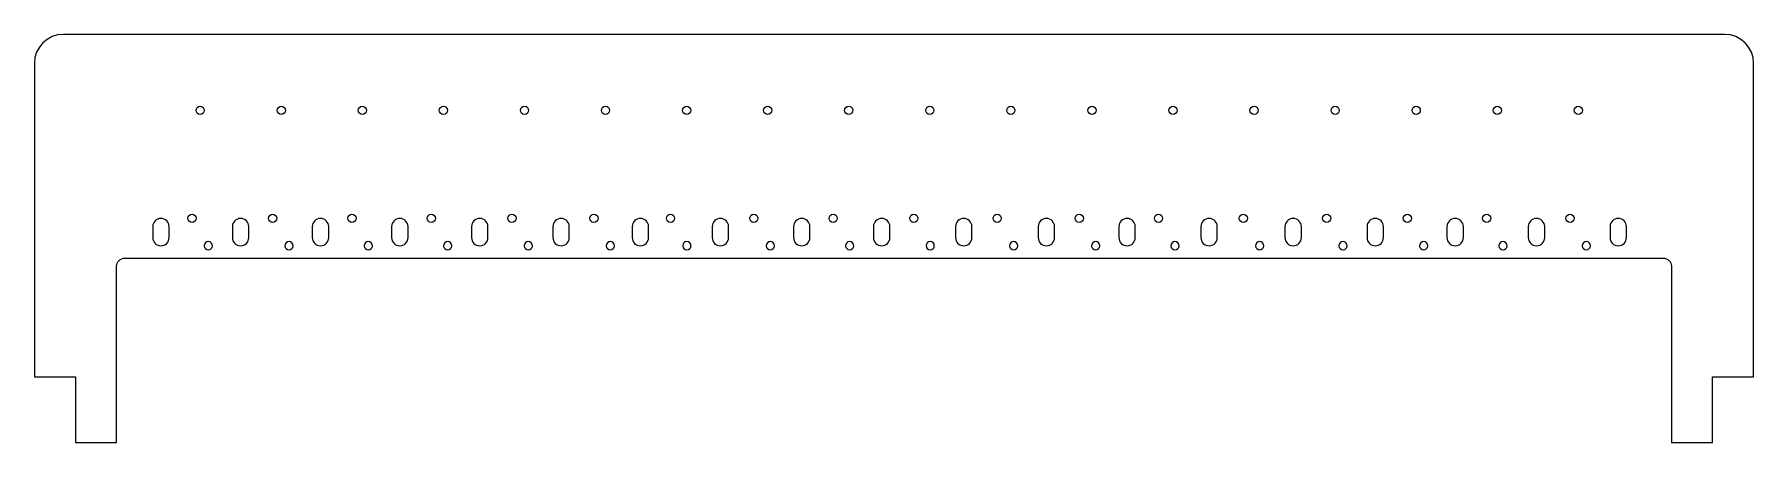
# Model space of a CAD drawing. Extents: x 111 to 739, y 261 to 410.
import ezdxf

# ---------------------------------------------------------------- set-up
doc = ezdxf.new("R2010")
doc.units = 0
doc.header["$MEASUREMENT"] = 0
doc.layers.get('0').update_dxf_attribs({"linetype": 'CONTINUOUS'})

msp = doc.modelspace()

# ---------------------------------------------------------------- linework, layer by layer
at = {"color": 7, "linetype": 'CONTINUOUS'}
for points in [[(110.6, 391), (110.6, 293.7), (110.6, 285), (125.6, 285), (125.6, 269.7), (125.6, 261), (140.675, 261), (140.675, 269.7), (140.675, 325.5, -0.414214), (143.675, 328.5), (706.325, 328.5, -0.414214), (709.325, 325.5), (709.325, 269.7), (709.325, 261), (724.35, 261), (724.35, 269.7), (724.35, 285), (739.4, 285), (739.4, 293.7), (739.4, 391), (739.4, 399.7, 0.414209), (728.8, 410.3), (121.2, 410.3, 0.414209), (110.6, 399.7)], [(169.75, 382.5, -1), (172.75, 382.5, -1)], [(199.4, 382.5, -1), (202.4, 382.5, -1)], [(229.05, 382.5, -1), (232.05, 382.5, -1)], [(258.7, 382.5, -1), (261.7, 382.5, -1)], [(288.35, 382.5, -1), (291.35, 382.5, -1)], [(318, 382.5, -1), (321, 382.5, -1)], [(347.65, 382.5, -1), (350.65, 382.5, -1)], [(377.3, 382.5, -1), (380.3, 382.5, -1)], [(406.95, 382.5, -1), (409.95, 382.5, -1)], [(436.6, 382.5, -1), (439.6, 382.5, -1)], [(466.25, 382.5, -1), (469.25, 382.5, -1)], [(495.9, 382.5, -1), (498.9, 382.5, -1)], [(525.55, 382.5, -1), (528.55, 382.5, -1)], [(555.2, 382.5, -1), (558.2, 382.5, -1)], [(584.85, 382.5, -1), (587.85, 382.5, -1)], [(614.5, 382.5, -1), (617.5, 382.5, -1)], [(644.15, 382.5, -1), (647.15, 382.5, -1)], [(673.8, 382.5, -1), (676.8, 382.5, -1)], [(156.875, 333, 0.414209), (159.875, 336), (159.875, 340, 0.414209), (156.875, 343, 0.414209), (153.875, 340), (153.875, 336, 0.414209)], [(166.75, 343, -1), (169.75, 343, -1)], [(186, 333, 0.414209), (189, 336), (189, 340, 0.414209), (186, 343, 0.414209), (183, 340), (183, 336, 0.414209)], [(196.25, 343, -1), (199.25, 343, -1)], [(215.25, 333, 0.414209), (218.25, 336), (218.25, 340, 0.414209), (215.25, 343, 0.414209), (212.25, 340), (212.25, 336, 0.414209)], [(225.25, 343, -1), (228.25, 343, -1)], [(244.25, 333, 0.414209), (247.25, 336), (247.25, 340, 0.414209), (244.25, 343, 0.414209), (241.25, 340), (241.25, 336, 0.414209)], [(254.25, 343, -1), (257.25, 343, -1)], [(273.5, 333, 0.414209), (276.5, 336), (276.5, 340, 0.414209), (273.5, 343, 0.414209), (270.5, 340), (270.5, 336, 0.414209)], [(283.75, 343, -1), (286.75, 343, -1)], [(303.25, 333, 0.414209), (306.25, 336), (306.25, 340, 0.414209), (303.25, 343, 0.414209), (300.25, 340), (300.25, 336, 0.414209)], [(313.75, 343, -1), (316.75, 343, -1)], [(332.25, 333, 0.414209), (335.25, 336), (335.25, 340, 0.414209), (332.25, 343, 0.414209), (329.25, 340), (329.25, 336, 0.414209)], [(341.75, 343, -1), (344.75, 343, -1)], [(361.5, 333, 0.414209), (364.5, 336), (364.5, 340, 0.414209), (361.5, 343, 0.414209), (358.5, 340), (358.5, 336, 0.414209)], [(372.25, 343, -1), (375.25, 343, -1)], [(391.25, 333, 0.414209), (394.25, 336), (394.25, 340, 0.414209), (391.25, 343, 0.414209), (388.25, 340), (388.25, 336, 0.414209)], [(401.25, 343, -1), (404.25, 343, -1)], [(420.5, 333, 0.414209), (423.5, 336), (423.5, 340, 0.414209), (420.5, 343, 0.414209), (417.5, 340), (417.5, 336, 0.414209)], [(430.75, 343, -1), (433.75, 343, -1)], [(450.5, 333, 0.414209), (453.5, 336), (453.5, 340, 0.414209), (450.5, 343, 0.414209), (447.5, 340), (447.5, 336, 0.414209)], [(461.25, 343, -1), (464.25, 343, -1)], [(480.75, 333, 0.414209), (483.75, 336), (483.75, 340, 0.414209), (480.75, 343, 0.414209), (477.75, 340), (477.75, 336, 0.414209)], [(491.25, 343, -1), (494.25, 343, -1)], [(510.25, 333, 0.414209), (513.25, 336), (513.25, 340, 0.414209), (510.25, 343, 0.414209), (507.25, 340), (507.25, 336, 0.414209)], [(520.25, 343, -1), (523.25, 343, -1)], [(540.25, 333, 0.414209), (543.25, 336), (543.25, 340, 0.414209), (540.25, 343, 0.414209), (537.25, 340), (537.25, 336, 0.414209)], [(551.25, 343, -1), (554.25, 343, -1)], [(571, 333, 0.414209), (574, 336), (574, 340, 0.414209), (571, 343, 0.414209), (568, 340), (568, 336, 0.414209)], [(581.75, 343, -1), (584.75, 343, -1)], [(601, 333, 0.414209), (604, 336), (604, 340, 0.414209), (601, 343, 0.414209), (598, 340), (598, 336, 0.414209)], [(611.25, 343, -1), (614.25, 343, -1)], [(630.25, 333, 0.414209), (633.25, 336), (633.25, 340, 0.414209), (630.25, 343, 0.414209), (627.25, 340), (627.25, 336, 0.414209)], [(640.25, 343, -1), (643.25, 343, -1)], [(660, 333, 0.414209), (663, 336), (663, 340, 0.414209), (660, 343, 0.414209), (657, 340), (657, 336, 0.414209)], [(670.75, 343, -1), (673.75, 343, -1)], [(689.875, 333, 0.414209), (692.875, 336), (692.875, 340, 0.414209), (689.875, 343, 0.414209), (686.875, 340), (686.875, 336, 0.414209)], [(175.75, 333, 1), (172.75, 333, 1)], [(205.25, 333, 1), (202.25, 333, 1)], [(234.25, 333, 1), (231.25, 333, 1)], [(263.25, 333, 1), (260.25, 333, 1)], [(292.75, 333, 1), (289.75, 333, 1)], [(322.75, 333, 1), (319.75, 333, 1)], [(350.75, 333, 1), (347.75, 333, 1)], [(381.25, 333, 1), (378.25, 333, 1)], [(410.25, 333, 1), (407.25, 333, 1)], [(439.75, 333, 1), (436.75, 333, 1)], [(470.25, 333, 1), (467.25, 333, 1)], [(500.25, 333, 1), (497.25, 333, 1)], [(529.25, 333, 1), (526.25, 333, 1)], [(560.25, 333, 1), (557.25, 333, 1)], [(590.75, 333, 1), (587.75, 333, 1)], [(620.25, 333, 1), (617.25, 333, 1)], [(649.25, 333, 1), (646.25, 333, 1)], [(679.75, 333, 1), (676.75, 333, 1)]]:
    msp.add_lwpolyline(points, format="xyb", close=True, dxfattribs=at)

doc.saveas('drawing.dxf')
